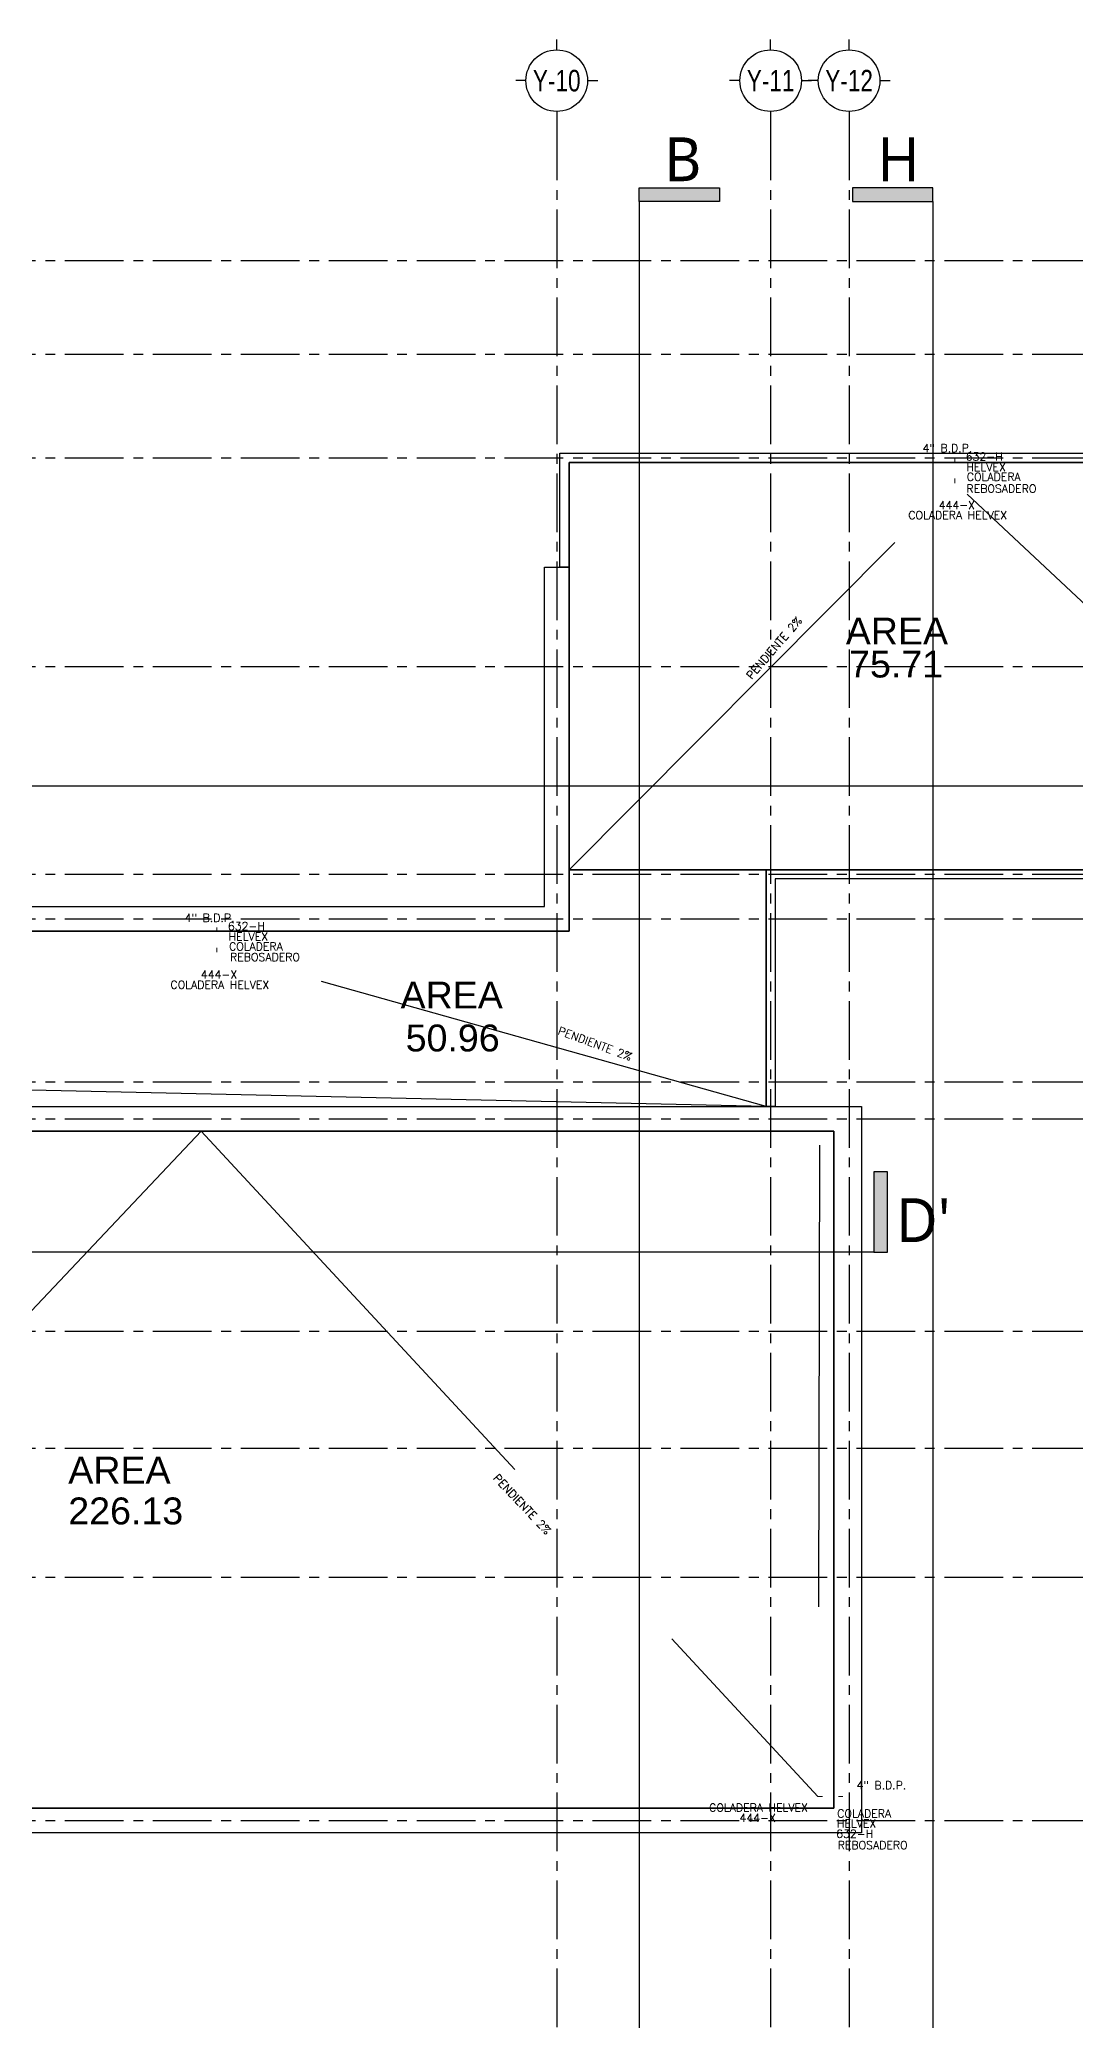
# Model space of a CAD drawing. Header units: metres. Extents: x 1769 to 3632, y 809 to 2652.
# Drawn here: x 2706.56 to 2723.39, y 1714.43 to 1746.61 of the extents above; entities that cross this region are included whole.
import ezdxf
from ezdxf.enums import TextEntityAlignment as Align

# ---------------------------------------------------------------- set-up
doc = ezdxf.new("R2010")
doc.units = ezdxf.units.M
doc.header["$LTSCALE"] = 10
for name, pattern in [('CENTER2', [28.575, 19.05, -3.175, 3.175, -3.175]), ('DASHED2', [0.375, 0.25, -0.125]), ('HIDDEN', [9.525, 6.35, -3.175]), ('HIDDENX2', [0.75, 0.5, -0.25])]:
    doc.linetypes.add(name, pattern=pattern)
for name, color, linetype in [('A-CNTR+', 1, 'HIDDEN'), ('A-ROOF', 6, 'Continuous'), ('A-ROOF-PATT+', 8, 'Continuous'), ('A-SECT+', 3, 'Continuous'), ('G+E_Cotas ejes', 20, 'Continuous')]:
    doc.layers.add(name, color=color, linetype=linetype)
for name, color, linetype, lineweight in [('RE.CONEXIONES 3D PLUVIALES', 7, 'Continuous', 0), ('RE.PLUVIAL', 3, 'Continuous', 0), ('RE.TEXTO PLU', 7, 'Continuous', 0)]:
    doc.layers.add(name, color=color, linetype=linetype, lineweight=lineweight)
doc.styles.add('AVM- OFICINAS Y BODEGA - EJES PB$0$Anot_Arial', font='arial.ttf')
doc.styles.add('R', font='romans.shx')
doc.styles.get("Standard").update_dxf_attribs({"font": 'arial.ttf'})

# ---------------------------------------------------------------- blocks, each defined once
blk = doc.blocks.new('AVM- OFICINAS Y BODEGA - EJES PB$0$Anot_Arq_Eje_WO')
blk.add_wipeout([(0, -3), (0.29, -2.99), (0.59, -2.94), (0.87, -2.87), (1.15, -2.77), (1.41, -2.65), (1.67, -2.49), (1.9, -2.32), (2.12, -2.12), (2.32, -1.9), (2.49, -1.67), (2.65, -1.41), (2.77, -1.15), (2.87, -0.87), (2.94, -0.59), (2.99, -0.29), (3, 0), (2.99, 0.29), (2.94, 0.59), (2.87, 0.87), (2.77, 1.15), (2.65, 1.41), (2.49, 1.67), (2.32, 1.9), (2.12, 2.12), (1.9, 2.32), (1.67, 2.49), (1.41, 2.65), (1.15, 2.77), (0.87, 2.87), (0.59, 2.94), (0.29, 2.99), (0, 3), (-0.29, 2.99), (-0.59, 2.94), (-0.87, 2.87), (-1.15, 2.77), (-1.41, 2.65), (-1.67, 2.49), (-1.9, 2.32), (-2.12, 2.12), (-2.32, 1.9), (-2.49, 1.67), (-2.65, 1.41), (-2.77, 1.15), (-2.87, 0.87), (-2.94, 0.59), (-2.99, 0.29), (-3, 0), (-2.99, -0.29), (-2.94, -0.59), (-2.87, -0.87), (-2.77, -1.15), (-2.65, -1.41), (-2.49, -1.67), (-2.32, -1.9), (-2.12, -2.12), (-1.9, -2.32), (-1.67, -2.49), (-1.41, -2.65), (-1.15, -2.77), (-0.87, -2.87), (-0.59, -2.94), (-0.29, -2.99)])
at = {"color": 0, "linetype": 'Continuous'}
for p, q in [((0, 3), (0, 4)), ((-3, 0), (-4, 0)), ((3, 0), (4, 0)), ((0, -3), (0, -4))]:
    blk.add_line(p, q, dxfattribs=at)
blk.add_circle((0, 0), 3, dxfattribs=at)
at = {"color": 0, "style": 'AVM- OFICINAS Y BODEGA - EJES PB$0$Anot_Arial'}
blk.add_attdef('ID_Eje', text='', height=3, dxfattribs=at).set_placement((0, 0), align=Align.MIDDLE_CENTER)
blk = doc.blocks.new('EJES-1')
at = {"layer": 'A-CNTR+', "color": 9, "linetype": 'CENTER2', "ltscale": 0.005, "true_color": 0xc7c8ca}
for p, q in [((36.421, -1.333), (36.421, -50.702)), ((39.896, -1.333), (39.896, -50.702)), ((41.171, -1.333), (41.171, -50.702)), ((-3.001, -3.586), (67.989, -3.586)), ((-3.001, -5.111), (67.989, -5.111)), ((-3.001, -6.793), (67.989, -6.793)), ((-3.001, -10.186), (67.989, -10.186)), ((-3.001, -13.56), (67.989, -13.56)), ((-3.001, -14.282), (67.989, -14.282)), ((-3.001, -16.932), (67.989, -16.932)), ((-3.001, -17.532), (67.989, -17.532)), ((-3.001, -20.982), (67.989, -20.982)), ((-3.001, -22.882), (67.989, -22.882)), ((-3.001, -24.978), (67.989, -24.978)), ((-3.001, -28.932), (67.989, -28.932))]:
    blk.add_line(p, q, dxfattribs=at)
at = {"layer": 'A-CNTR+'}
ref = blk.add_blockref('AVM- OFICINAS Y BODEGA - EJES PB$0$Anot_Arq_Eje_WO', (36.421, -0.667), dxfattribs=dict(at, xscale=0.1666666666666667, yscale=0.1666666666666667, zscale=0.1666666666666667))
ref.add_attrib('ID_Eje', 'Y-10', dxfattribs={"layer": '0', "color": 0, "height": 0.35, "style": 'AVM- OFICINAS Y BODEGA - EJES PB$0$Anot_Arial', "width": 0.75}).set_placement((36.421, -0.667), align=Align.MIDDLE_CENTER)
ref = blk.add_blockref('AVM- OFICINAS Y BODEGA - EJES PB$0$Anot_Arq_Eje_WO', (39.896, -0.667), dxfattribs=dict(at, xscale=0.1666666666666667, yscale=0.1666666666666667, zscale=0.1666666666666667))
ref.add_attrib('ID_Eje', 'Y-11', dxfattribs={"layer": '0', "color": 0, "height": 0.35, "style": 'AVM- OFICINAS Y BODEGA - EJES PB$0$Anot_Arial', "width": 0.75}).set_placement((39.896, -0.667), align=Align.MIDDLE_CENTER)
ref = blk.add_blockref('AVM- OFICINAS Y BODEGA - EJES PB$0$Anot_Arq_Eje_WO', (41.171, -0.667), dxfattribs=dict(at, xscale=0.1666666666666667, yscale=0.1666666666666667, zscale=0.1666666666666667))
ref.add_attrib('ID_Eje', 'Y-12', dxfattribs={"layer": '0', "color": 0, "height": 0.35, "style": 'AVM- OFICINAS Y BODEGA - EJES PB$0$Anot_Arial', "width": 0.75}).set_placement((41.171, -0.667), align=Align.MIDDLE_CENTER)
blk = doc.blocks.new('*U500')
at = {"layer": 'A-SECT+', "linetype": 'HIDDEN', "ltscale": 0.2}
blk.add_line((76.3837, 10.4578), (76.3837, 2.7865), dxfattribs=at)
blk = doc.blocks.new('*U501')
at = {"layer": 'A-SECT+'}
h = blk.add_hatch(color=256, dxfattribs=at)
h.dxf.hatch_style = 1
h.paths.add_polyline_path([(76.3837, 9.437), (76.577, 9.437), (76.577, 9.4038), (76.3837, 9.4038)])
h = blk.add_hatch(color=256, dxfattribs=at)
h.dxf.hatch_style = 1
h.paths.add_polyline_path([(76.3837, 2.7865), (76.577, 2.7865), (76.577, 2.7533), (76.3837, 2.7533)])
at = {"layer": 'A-SECT+', "linetype": 'HIDDEN', "ltscale": 0.2}
blk.add_line((76.3837, 9.4038), (76.3837, 2.7865), dxfattribs=at)
at = {"layer": 'A-SECT+'}
for points in [[(76.3837, 9.437), (76.577, 9.437), (76.577, 9.4038), (76.3837, 9.4038)], [(76.3837, 2.7865), (76.577, 2.7865), (76.577, 2.7533), (76.3837, 2.7533)]]:
    blk.add_lwpolyline(points, close=True, dxfattribs=at)
blk = doc.blocks.new('*U569')
at = {"layer": 'A-SECT+'}
h = blk.add_hatch(color=256, dxfattribs=at)
h.dxf.hatch_style = 1
h.paths.add_polyline_path([(76.3837, 9.9275), (76.577, 9.9275), (76.577, 9.8943), (76.3837, 9.8943)])
at = {"layer": 'A-SECT+', "linetype": 'HIDDEN', "ltscale": 0.2}
blk.add_line((76.3837, 9.8943), (76.3837, 2.9448), dxfattribs=at)
at = {"layer": 'A-SECT+'}
blk.add_lwpolyline([(76.3837, 9.9275), (76.577, 9.9275), (76.577, 9.8943), (76.3837, 9.8943)], close=True, dxfattribs=at)
blk = doc.blocks.new('A$C5108f7f0')
at = {"layer": 'A-SECT+', "linetype": 'HIDDENX2', "yscale": 6.747992283134117, "zscale": 6.747992283134117}
for p, xscale in [((-471.128, -25.685), 6.747992283134117), ((564.513, -25.685), -6.747992283134117)]:
    blk.add_blockref('*U569', p, dxfattribs=dict(at, xscale=xscale))
at = {"layer": 'A-SECT+', "linetype": 'HIDDENX2', "xscale": -6.747992283134117, "yscale": 6.747992283134117, "zscale": 6.747992283134117, "rotation": 270}
for name, p in [('*U500', (-15.337, -483.855)), ('*U501', (-15.337, -491.425))]:
    blk.add_blockref(name, p, dxfattribs=at)
at = {"layer": 'A-SECT+', "ltscale": 0.08, "char_height": 0.71188, "attachment_point": 1}
for s, insert in [('{\\fYu Gothic|b0|i0|c0|p34;B}', (44.715, 42.124)), ('{\\fYu Gothic|b0|i0|c0|p34;H}', (48.178, 42.124)), ("{\\fYu Gothic|b0|i0|c0|p34;D'}", (48.481, 24.888))]:
    blk.add_mtext_dynamic_manual_height_columns(s, width=0.71897, gutter_width=2.098, heights=[0], dxfattribs=dict(at, insert=insert))
blk = doc.blocks.new('pvc-codo90x50')
at = {"color": 1}
for p in [(-0.036, 0), (0, 0.036)]:
    blk.add_line(p, (0, 0), dxfattribs=at)
blk = doc.blocks.new('A$C9f5eb76c')
at = {"layer": 'A-ROOF-PATT+', "linetype": 'DASHED2', "ltscale": 3}
for p, q in [((33.45, 16.822), (39.716, 23.11, -0.008)), ((45.389, 17.795), (39.716, 23.11, -0.008)), ((17.191, 12.975), (27.729, 15.481, -0.461)), ((36.65, 12.975), (27.729, 15.481, -0.461)), ((27.471, 12.575), (17.49, 2.004)), ((27.471, 12.575), (37.494, 1.768, 0.057)), ((37.517, 12.348), (37.494, 1.768, 0.057))]:
    blk.add_line(p, q, dxfattribs=at)
at = {"layer": 'A-ROOF-PATT+'}
for points in [[(33.45, 23.439), (44.806, 23.439), (44.806, 18.856), (45.464, 17.719), (43.056, 16.313), (42.762, 16.822), (33.45, 16.822), (33.45, 23.439)], [(36.65, 16.822), (36.65, 12.975), (18.615, 13.375), (18.615, 15.824), (33.45, 15.824), (33.45, 16.822), (36.65, 16.822)], [(17.192, 1.576), (17.191, 12.575), (37.75, 12.575), (37.751, 1.575), (17.192, 1.576)]]:
    blk.add_lwpolyline(points, dxfattribs=at)
at = {"layer": 'RE.PLUVIAL', "linetype": 'ByBlock', "extrusion": (0, 1, -2.22045e-16), "const_width": 0.03}
for points, elevation in [([(-39.716, 0.35), (-39.716, -2.65)], 23.507), ([(-39.716, 0.35), (-39.716, -2.65)], 23.507), ([(-27.729, 0.35), (-27.729, -2.65)], 15.885), ([(-27.729, 0.35), (-27.729, -2.65)], 15.885)]:
    blk.add_lwpolyline(points, dxfattribs=dict(at, elevation=elevation))
at = {"layer": 'RE.PLUVIAL', "linetype": 'ByBlock', "extrusion": (1, -6.12323e-17, -2.22045e-16), "const_width": 0.03, "elevation": 37.898}
blk.add_lwpolyline([(1.768, 0.35), (1.768, -2.65)], dxfattribs=at)
blk.add_lwpolyline([(1.768, 0.35), (1.768, -2.65)], dxfattribs=at)
at = {"layer": 'RE.CONEXIONES 3D PLUVIALES', "extrusion": (-1, -3.44509e-16, -8.70473e-10), "xscale": -2, "yscale": 2, "zscale": 2, "rotation": 270}
for p in [(-23.507, 0, -39.716), (-15.885, 0, -27.729)]:
    blk.add_blockref('pvc-codo90x50', p, dxfattribs=at)
at = {"layer": 'RE.CONEXIONES 3D PLUVIALES', "extrusion": (1, 8.70473e-10, 7.3262e-31), "xscale": -2, "yscale": 2, "zscale": 2}
for p in [(23.103, 0, 39.716), (15.481, 0, 27.729)]:
    blk.add_blockref('pvc-codo90x50', p, dxfattribs=at)
at = {"layer": 'RE.CONEXIONES 3D PLUVIALES', "extrusion": (8.70473e-10, 1, 7.3262e-31), "xscale": 2, "yscale": 2, "zscale": 2}
blk.add_blockref('pvc-codo90x50', (-37.494, 0, 1.768), dxfattribs=at)
at = {"layer": 'RE.CONEXIONES 3D PLUVIALES', "extrusion": (-4.05742e-16, -1, -8.70473e-10), "xscale": 2, "yscale": 2, "zscale": 2, "rotation": 90}
blk.add_blockref('pvc-codo90x50', (37.898, 0, -1.768), dxfattribs=at)
at = {"layer": 'RE.PLUVIAL', "color": 7, "char_height": 0.4369, "width": 1.86113, "attachment_point": 1}
for s, insert in [('AREA', (37.946, 20.917)), ('75.71', (38, 20.381)), ('AREA', (30.713, 15.004)), ('50.96', (30.796, 14.306)), ('AREA', (25.315, 7.287)), ('226.13', (25.315, 6.623))]:
    blk.add_mtext(s, dxfattribs=dict(at, insert=insert))
at = {"layer": 'RE.TEXTO PLU', "linetype": 'Continuous', "style": 'R'}
for s, rotation, p in [('4" B.D.P.', 360, (39.598, 23.605, -0.072)), ('632-H', 360, (40.195, 23.468, -0.072)), ('HELVEX', 360, (40.226, 23.298, -0.072)), ('COLADERA', 360, (40.35, 23.139, -0.072)), ('REBOSADERO', 360, (40.475, 22.947, -0.072)), ('COLADERA HELVEX', 360, (39.764, 22.516, -0.072)), ('444-X', 360, (39.75, 22.681, -0.072)), ('PENDIENTE 2%%%', 49.0903, (36.831, 20.382, -0.525)), ('4" B.D.P.', 360, (27.611, 15.975, -0.525)), ('632-H', 360, (28.208, 15.839, -0.525)), ('HELVEX', 360, (28.24, 15.669, -0.525)), ('COLADERA', 360, (28.363, 15.51, -0.525)), ('REBOSADERO', 360, (28.511, 15.337, -0.525)), ('444-X', 360, (27.764, 15.052, -0.525)), ('COLADERA HELVEX', 360, (27.777, 14.887, -0.525)), ('PENDIENTE 2%%%', 339.7288, (33.851, 13.934, -0.525)), ('PENDIENTE 2%%%', 313.3548, (32.643, 6.469, -0.525))]:
    blk.add_text(s, height=0.13, rotation=rotation, dxfattribs=at).set_placement(p, align=Align.CENTER)
for s, p in [('4" B.D.P.', (38.526, 1.883, 0)), ('COLADERA HELVEX', (36.528, 1.519, 0)), ('444-X', (36.515, 1.354, 0)), ('HELVEX', (38.122, 1.264, 0)), ('COLADERA', (38.245, 1.423, 0)), ('632-H', (38.091, 1.095, 0)), ('REBOSADERO', (38.383, 0.91, 0))]:
    blk.add_text(s, height=0.13, dxfattribs=at).set_placement(p, align=Align.CENTER)

msp = doc.modelspace()

# ---------------------------------------------------------------- linework, layer by layer
at = {"layer": 'A-ROOF', "ltscale": 0.01}
for points in [[(2714.763, 1732.525), (2714.763, 1738.04), (2715.163, 1738.04), (2715.163, 1732.126), (2700.252, 1732.125), (2700.252, 1732.525)], [(2698.904, 1729.275), (2719.913, 1729.276), (2719.913, 1717.476), (2698.504, 1717.476), (2698.504, 1729.751), (2698.904, 1729.751)]]:
    msp.add_lwpolyline(points, close=True, dxfattribs=at)
msp.add_lwpolyline([(2698.904, 1717.876), (2719.463, 1717.876), (2719.463, 1728.876), (2698.904, 1728.875), (2698.904, 1717.876)], dxfattribs=at)

# ---------------------------------------------------------------- next in the draw order: block references
at = {"layer": 'A-CNTR+'}
msp.add_blockref('EJES-1', (2678.542, 1746.608), dxfattribs=at)

# ---------------------------------------------------------------- next in the draw order: block references
at = {"layer": 'G+E_Cotas ejes', "color": 4}
msp.add_blockref('A$C5108f7f0', (2671.995, 1702.896), dxfattribs=at)

# ---------------------------------------------------------------- next in the draw order: linework, layer by layer
at = {"layer": 'A-ROOF', "ltscale": 0.01}
for points in [[(2726.519, 1739.74), (2715.163, 1739.74), (2715.163, 1738.04), (2715.013, 1738.04), (2715.013, 1739.89), (2726.669, 1739.89)], [(2724.388, 1732.973), (2718.513, 1732.973), (2718.513, 1729.276), (2718.363, 1729.276), (2718.363, 1733.123), (2724.475, 1733.123)]]:
    msp.add_lwpolyline(points, dxfattribs=at)

# ---------------------------------------------------------------- next in the draw order: block references
at = {"layer": 'A-ROOF'}
msp.add_blockref('A$C9f5eb76c', (2681.713, 1716.301), dxfattribs=at)

doc.saveas('drawing.dxf')
